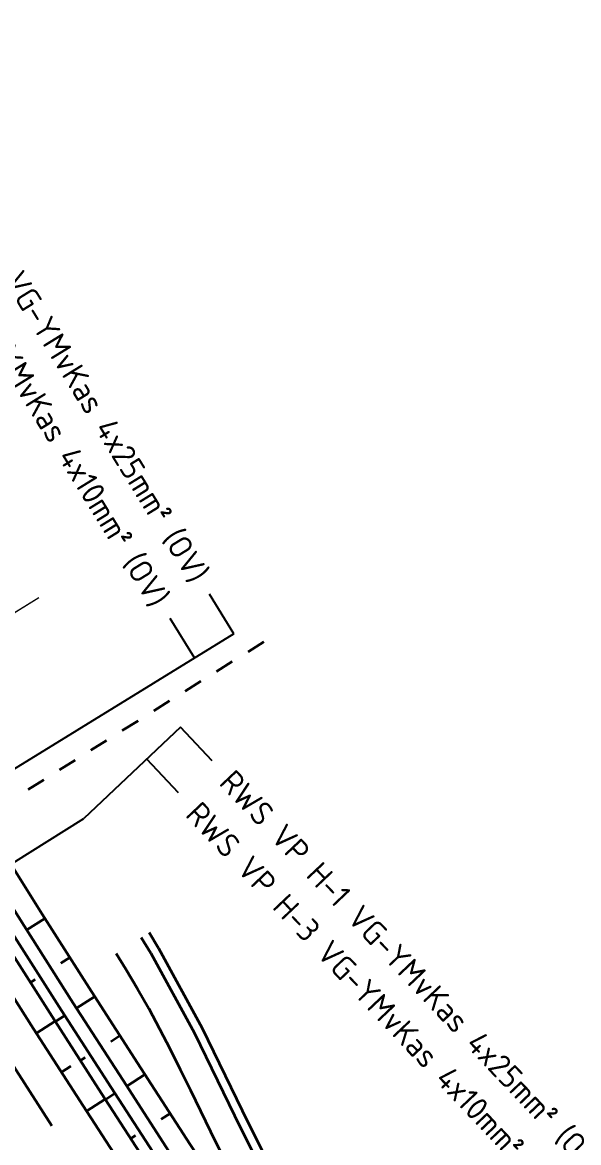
# Model space of a CAD drawing. Header units: metres. Extents: x 134219 to 139080, y 438661 to 444352.
# Drawn here: x 136810.6 to 136870.6, y 441010.1 to 441130.9 of the extents above; entities that cross this region are included whole.
import ezdxf
from ezdxf.enums import TextEntityAlignment as Align

# ---------------------------------------------------------------- set-up
doc = ezdxf.new("R2010")
doc.units = ezdxf.units.M
doc.linetypes.add('13strp', pattern=[4, 1, -3])
doc.linetypes.add('XX-FASEGRENS', pattern=[4, 2, -2])
for name, color, linetype, lineweight in [('N-WE-AM-AANPIJLING-G', 7, 'Continuous', 18), ('N-WE-KG-FASEGRENS-G', 7, 'XX-FASEGRENS', 35), ('N-WE-KL-ET_LS_OV_KABEL-T25', 7, 'Continuous', 25), ('Utd-ondergr-nw', 8, '13strp', 35)]:
    doc.layers.add(name, color=color, linetype=linetype, lineweight=lineweight)
doc.layers.add('N-WE-KL-ET_LS_OV_ARMATUUR-T25', color=2, linetype='Continuous')
doc.styles.add('ISO18', font='NLCS-ISO.ttf')
doc.styles.add('ISO25', font='NLCS-ISO.ttf')
doc.styles.add('NLCS_25', font='NLCS-ISO.ttf', dxfattribs={"height": 2.5})
doc.dimstyles.new('UTD', dxfattribs={"dimtxt": 1.8, "dimasz": 1.8, "dimexe": 0, "dimexo": 0, "dimgap": 0.5, "dimtad": 1, "dimdec": 1, "dimzin": 1, "dimdsep": 46, "dimtxsty": 'ISO18', "dimcen": 2.5, "dimclrd": 256, "dimclre": 256, "dimclrt": 1, "dimadec": 0, "dimazin": 0, "dimtfac": 1, "dimtdec": 1, "dimtmove": 0, "dimatfit": 3, "dimfxl": 0, "dimlwd": -1, "dimlwe": -1, "dimarcsym": 0})

# ---------------------------------------------------------------- blocks, each defined once
blk = doc.blocks.new('SAL-AM_KILOMETRERING-SO (1)')
blk.add_lwpolyline([(10, 0), (19, 0), (37, 0)])
at = {"style": 'ISO25'}
blk.add_text('KM', height=2.25, dxfattribs=at).set_placement((21, 1))
blk.add_attdef('KM', (26, 1), '', height=2.25, dxfattribs=at)

msp = doc.modelspace()

# ---------------------------------------------------------------- linework, layer by layer
at = {"layer": 'N-WE-KG-FASEGRENS-G'}
msp.add_line((136836.64, 441064.08), (136688.97, 440971.67), dxfattribs=at)
at = {"layer": 'N-WE-KL-ET_LS_OV_KABEL-T25'}
for p, q in [((136833.42, 441064.97), (136830.8, 441069.23)), ((136829.16, 441062.35), (136826.54, 441066.61)), ((136833.42, 441064.97), (136769.32, 441025.53)), ((136827.65, 441054.89), (136817.23, 441045.04)), ((136831.08, 441051.26), (136827.65, 441054.89)), ((136827.45, 441047.82), (136824.01, 441051.45)), ((136773.92, 441017.94), (136817.23, 441045.04))]:
    msp.add_line(p, q, dxfattribs=at)
at = {"layer": 'Utd-ondergr-nw', "linetype": 'Continuous', "flags": 128}
for points in [[(136734.78, 441138.68), (136740.03, 441130.16), (136745.28, 441121.65), (136750.53, 441113.14), (136755.78, 441104.63), (136760.21, 441097.45), (136761.03, 441096.12), (136766.28, 441087.62), (136771.52, 441079.13), (136776.77, 441070.65), (136782.01, 441062.19), (136787.27, 441053.75), (136792.54, 441045.33), (136797.82, 441036.94), (136803.12, 441028.57), (136808.44, 441020.22), (136813.79, 441011.91)], [(136749.73, 441136.19), (136754.98, 441127.68), (136760.23, 441119.17), (136765.48, 441110.66), (136769.91, 441103.48), (136770.73, 441102.15), (136775.98, 441093.65), (136781.22, 441085.16), (136786.46, 441076.7), (136791.7, 441068.25), (136796.95, 441059.83), (136802.2, 441051.43), (136807.47, 441043.06), (136812.75, 441034.72), (136818.05, 441026.41), (136823.37, 441018.14), (136828.71, 441009.9), (136834.09, 441001.69), (136839.49, 440993.53), (136844.93, 440985.41), (136847.66, 440981.36)], [(136746.48, 441134.17), (136751.73, 441125.66), (136756.98, 441117.15), (136762.23, 441108.64), (136766.66, 441101.46), (136767.49, 441100.13), (136772.73, 441091.63), (136777.97, 441083.14), (136783.21, 441074.67), (136788.46, 441066.22), (136793.71, 441057.8), (136798.97, 441049.39), (136804.24, 441041.01), (136809.53, 441032.66), (136814.83, 441024.34), (136820.16, 441016.05), (136825.52, 441007.8), (136830.9, 440999.58), (136836.31, 440991.4), (136841.76, 440983.26), (136844.5, 440979.21)], [(136747.76, 441134.96), (136753.01, 441126.45), (136758.26, 441117.94), (136763.51, 441109.43), (136767.94, 441102.25), (136768.76, 441100.92), (136774.01, 441092.42), (136779.25, 441083.93), (136784.49, 441075.47), (136789.73, 441067.02), (136794.98, 441058.59), (136800.23, 441050.19), (136805.5, 441041.82), (136810.79, 441033.47), (136816.09, 441025.15), (136821.42, 441016.87), (136826.77, 441008.62), (136832.15, 441000.41), (136837.56, 440992.23), (136843, 440984.1), (136845.74, 440980.05)], [(136745.46, 441133.54), (136750.71, 441125.03), (136755.97, 441116.52), (136761.22, 441108.01), (136765.64, 441100.83), (136766.47, 441099.5), (136771.71, 441091), (136776.95, 441082.51), (136782.2, 441074.04), (136787.44, 441065.59), (136792.69, 441057.16), (136797.95, 441048.75), (136803.23, 441040.37), (136808.51, 441032.01), (136813.82, 441023.69), (136819.15, 441015.4), (136824.51, 441007.14), (136829.9, 440998.92), (136835.32, 440990.73), (136840.77, 440982.59), (136843.51, 440978.53)], [(136743.43, 441132.27), (136748.68, 441123.76), (136753.93, 441115.25), (136759.18, 441106.74), (136763.61, 441099.56), (136764.43, 441098.23), (136769.67, 441089.73), (136774.92, 441081.24), (136780.16, 441072.77), (136785.41, 441064.31), (136790.66, 441055.88), (136795.92, 441047.47), (136801.2, 441039.08), (136806.49, 441030.72), (136811.81, 441022.39), (136817.14, 441014.09), (136822.51, 441005.82), (136827.9, 440997.59), (136833.32, 440989.4), (136838.78, 440981.24), (136841.53, 440977.18)], [(136811.07, 441033.03), (136813.03, 441034.28)], [(136824.26, 441032.75), (136825.3, 441031.08), (136830.01, 441022.46), (136834.31, 441013.57), (136838.69, 441004.74), (136843.64, 440996.31), (136849.07, 440988.21), (136851.79, 440984.18), (136854.54, 440980.17), (136860.06, 440972.18), (136862.01, 440969.39)], [(136823.42, 441032.21), (136824.46, 441030.54), (136829.18, 441021.91), (136833.48, 441013.02), (136837.86, 441004.19)], [(136820.73, 441030.48), (136821.77, 441028.81), (136823.02, 441026.7), (136824.23, 441024.55), (136825.39, 441022.38), (136826.53, 441020.19), (136827.63, 441017.98), (136828.73, 441015.77), (136829.81, 441013.55), (136830.89, 441011.32), (136831.97, 441009.1)], [(136814.74, 441029.44), (136815.72, 441030.06)], [(136811.98, 441027.7), (136811.48, 441027.37)], [(136816.45, 441024.6), (136818.41, 441025.85)], [(136814.14, 441023.2), (136812.12, 441021.91)], [(136815.18, 441023.8), (136814.17, 441023.16)], [(136820.13, 441021.02), (136821.11, 441021.65)], [(136815.83, 441018.35), (136814.82, 441017.7)], [(136817.38, 441019.27), (136816.87, 441018.95)], [(136821.86, 441016.19), (136823.81, 441017.45)], [(136819.54, 441014.8), (136817.53, 441013.5)], [(136820.59, 441015.39), (136819.58, 441014.74)], [(136825.56, 441012.63), (136826.53, 441013.26)], [(136822.81, 441010.87), (136822.3, 441010.55)]]:
    msp.add_lwpolyline(points, dxfattribs=at)

# ---------------------------------------------------------------- block references
at = {"layer": 'N-WE-AM-AANPIJLING-G'}
ref = msp.add_blockref('SAL-AM_KILOMETRERING-SO (1)', (136780.85, 441049.47), dxfattribs=dict(at, rotation=31.6007702600898))
ref.add_attrib('KM', '77.000', (136802.47, 441063.94), dxfattribs={"layer": 'N-WE-KL-ET_LS_OV_ARMATUUR-T25', "height": 2.25, "rotation": 31.6008, "style": 'ISO25'})

# ---------------------------------------------------------------- texts
at = {"layer": 'N-WE-KL-ET_LS_OV_KABEL-T25', "style": 'NLCS_25'}
for s, p in [('RWS VP H-1 VG-YMvKas 4x25mm² (OV)', (136829.8, 441070.86)), ('RWS VP H-3 VG-YMvKas 4x10mm² (OV)', (136825.54, 441068.24))]:
    msp.add_text(s, height=2.5, rotation=301.6008, dxfattribs=at).set_placement(p, align=Align.MIDDLE_RIGHT)
for s, p in [('RWS VP H-1 VG-YMvKas 4x25mm² (OV)', (136832.6, 441049.65)), ('RWS VP H-3 VG-YMvKas 4x10mm² (OV)', (136828.97, 441046.22))]:
    msp.add_text(s, height=2.5, rotation=313.3873, dxfattribs=at).set_placement(p, align=Align.MIDDLE_LEFT)

# ---------------------------------------------------------------- leaders
at = {"layer": 'N-WE-AM-AANPIJLING-G'}
msp.add_leader([(136789.36, 441054.71), (136812.36, 441068.86)], dimstyle='UTD', override={"dimasz": 3.5, "dimfxl": 0}, dxfattribs=at)

doc.saveas('drawing.dxf')
